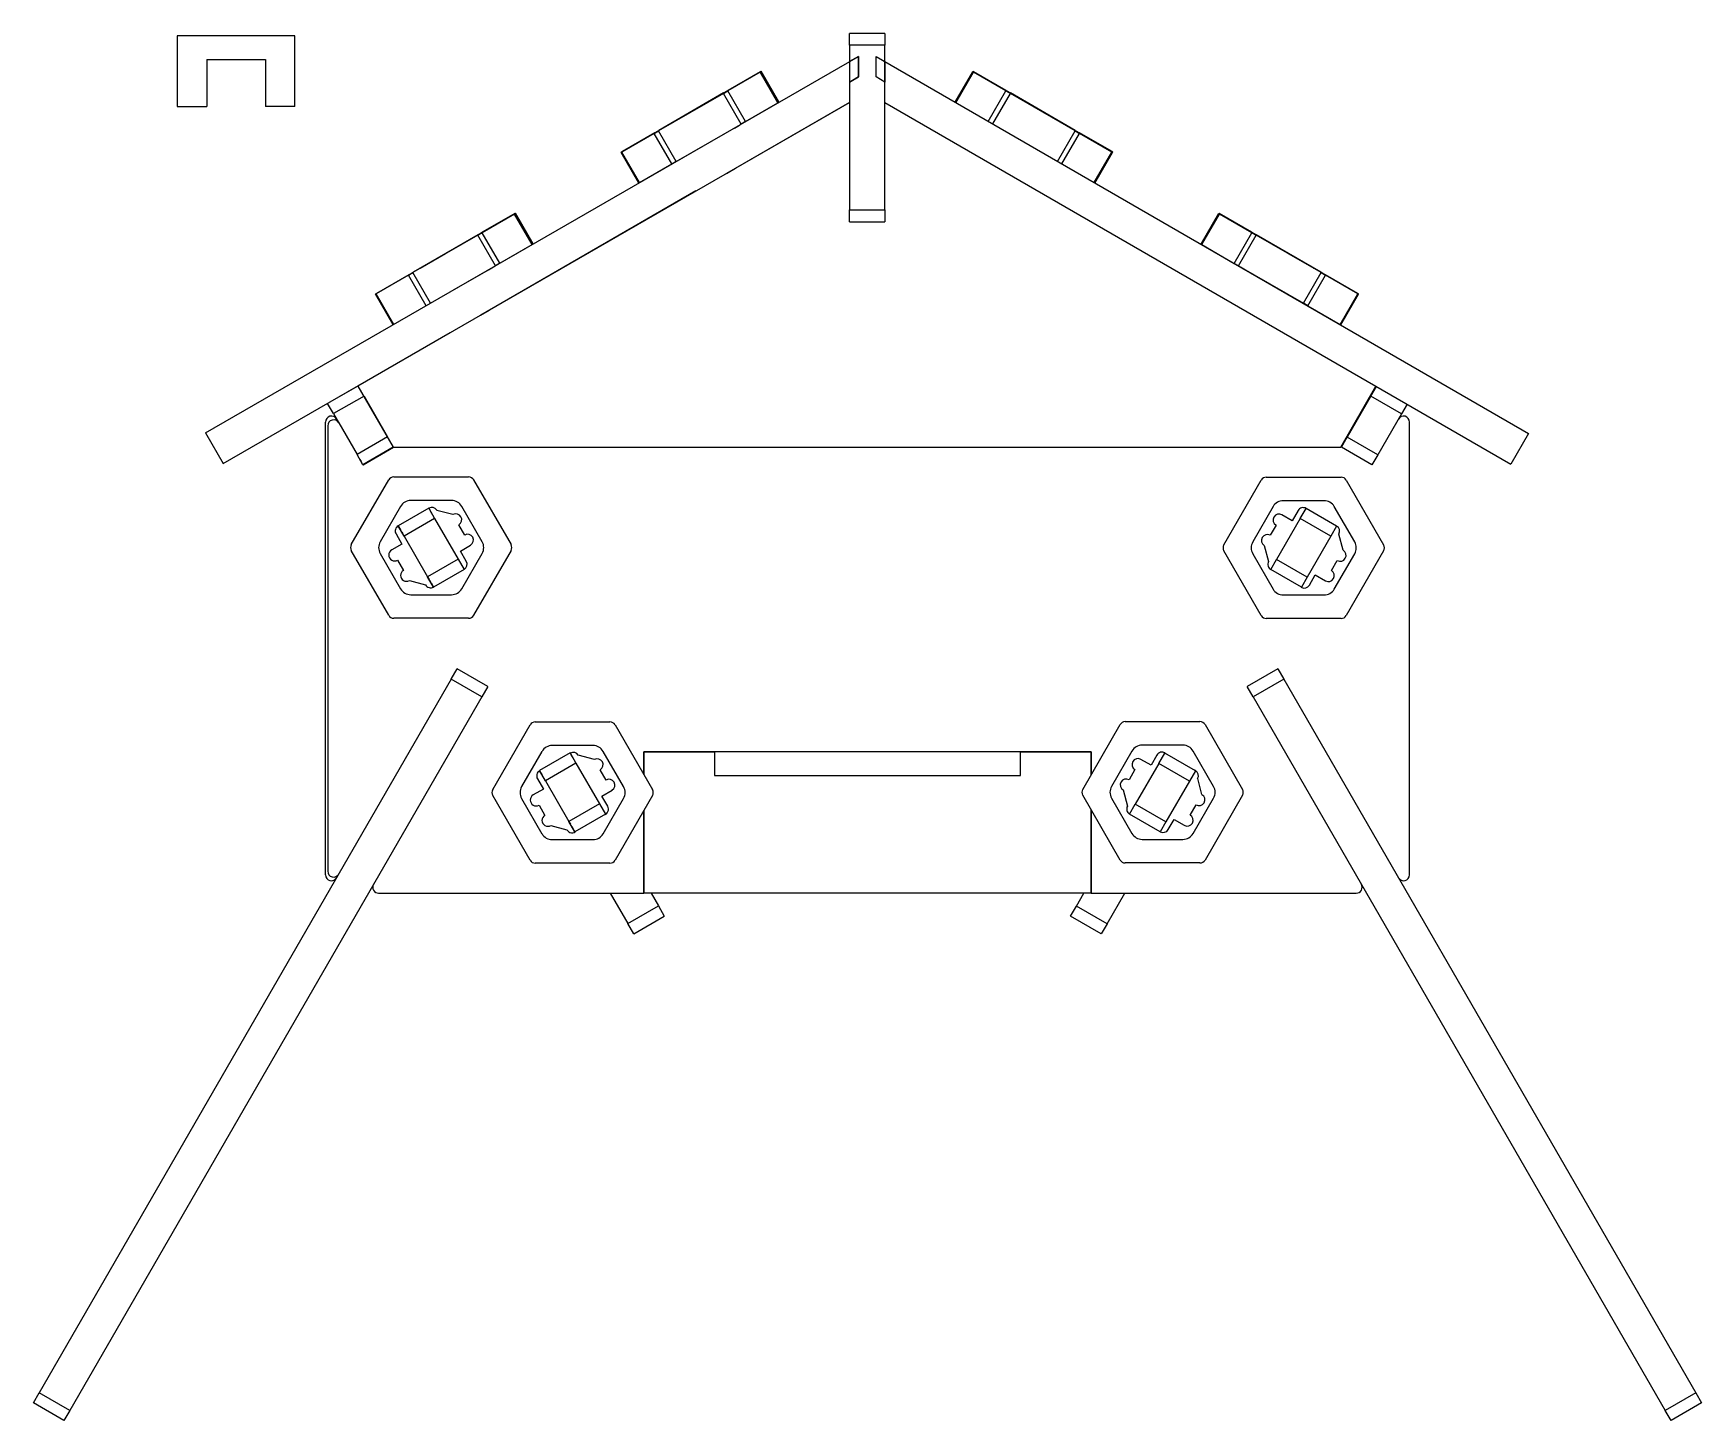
# Model space of a CAD drawing. Extents: x 0.9 to 36.4, y -21.9 to 7.6.
import ezdxf

# ---------------------------------------------------------------- set-up
doc = ezdxf.new("R2010")
doc.units = 0
doc.layers.get('0').update_dxf_attribs({"linetype": 'CONTINUOUS'})
doc.layers.add('OUTLINE', color=7, linetype='CONTINUOUS')

msp = doc.modelspace()

# ---------------------------------------------------------------- linework, layer by layer
at = {"color": 2}
for p, q in [((18.276, 7.305), (18.276, 7.555)), ((19.026, 7.555), (18.276, 7.555)), ((19.026, 7.555), (19.026, 7.305)), ((19.026, 7.305), (18.276, 7.305)), ((18.276, 7.305), (18.276, 3.805)), ((19.026, 3.805), (19.026, 7.305)), ((4.603, -0.93), (18.463, 7.063)), ((16.381, 6.741), (15.694, 6.344)), ((16.378, 6.73), (16.392, 6.739)), ((16.381, 6.741), (16.396, 6.749)), ((16.385, 6.734), (16.381, 6.741)), ((16.767, 6.089), (16.392, 6.739)), ((16.771, 6.099), (16.396, 6.749)), ((18.463, 7.063), (18.463, 6.63)), ((18.838, 6.629), (18.838, 7.063)), ((18.838, 7.063), (32.691, -0.944)), ((20.52, 6.091), (20.894, 6.739)), ((20.523, 6.099), (20.898, 6.749)), ((20.894, 6.739), (20.909, 6.73)), ((20.898, 6.749), (20.912, 6.741)), ((20.907, 6.731), (20.912, 6.741)), ((21.6, 6.344), (20.912, 6.741)), ((16.378, 6.73), (15.69, 6.333)), ((16.753, 6.081), (16.378, 6.73)), ((18.276, 6.522), (18.275, 6.089)), ((18.3, 6.535), (18.276, 6.522)), ((18.463, 6.63), (18.3, 6.535)), ((19.026, 6.521), (18.838, 6.629)), ((19.025, 6.089), (19.026, 6.521)), ((20.535, 6.082), (20.909, 6.73)), ((21.596, 6.333), (20.909, 6.73)), ((4.978, -1.58), (18.275, 6.089)), ((15.596, 6.279), (14.221, 5.485)), ((15.6, 6.289), (14.225, 5.496)), ((15.596, 6.279), (15.69, 6.333)), ((15.971, 5.63), (15.596, 6.279)), ((15.6, 6.289), (15.694, 6.344)), ((15.604, 6.283), (15.6, 6.289)), ((18.276, 6.089), (15.665, 4.583)), ((16.065, 5.684), (15.69, 6.333)), ((15.697, 6.337), (15.694, 6.344)), ((16.065, 5.684), (16.753, 6.081)), ((16.767, 6.089), (16.753, 6.081)), ((16.771, 6.099), (16.764, 6.095)), ((19.025, 6.089), (32.316, -1.593)), ((20.524, 6.098), (20.523, 6.099)), ((21.222, 5.685), (21.596, 6.333)), ((21.316, 5.631), (21.69, 6.279)), ((21.594, 6.334), (21.6, 6.344)), ((21.596, 6.333), (21.69, 6.279)), ((21.6, 6.344), (21.693, 6.289)), ((21.688, 6.28), (21.693, 6.289)), ((23.065, 5.485), (21.69, 6.279)), ((23.068, 5.496), (21.693, 6.289)), ((22.925, 5.57), (21.842, 6.195)), ((14.371, 5.58), (14.913, 5.893)), ((16.065, 5.684), (15.971, 5.63)), ((14.128, 5.431), (13.44, 5.034)), ((14.131, 5.441), (13.444, 5.045)), ((14.128, 5.431), (14.221, 5.485)), ((14.503, 4.782), (14.128, 5.431)), ((14.131, 5.441), (14.225, 5.496)), ((14.135, 5.435), (14.131, 5.441)), ((14.596, 4.836), (14.221, 5.485)), ((14.229, 5.489), (14.225, 5.496)), ((14.596, 4.836), (15.971, 5.63)), ((15.83, 5.548), (15.831, 5.545)), ((15.831, 5.545), (15.94, 5.608)), ((15.941, 5.612), (15.942, 5.609)), ((22.69, 4.837), (23.065, 5.485)), ((22.784, 4.782), (23.159, 5.431)), ((23.063, 5.486), (23.068, 5.496)), ((23.065, 5.485), (23.159, 5.431)), ((23.068, 5.496), (23.162, 5.441)), ((23.157, 5.432), (23.162, 5.441)), ((23.846, 5.034), (23.159, 5.431)), ((23.85, 5.045), (23.162, 5.441)), ((13.426, 5.026), (13.44, 5.034)), ((13.801, 4.376), (13.426, 5.026)), ((13.429, 5.036), (13.444, 5.045)), ((13.433, 5.03), (13.429, 5.036)), ((13.815, 4.385), (13.44, 5.034)), ((13.447, 5.038), (13.444, 5.045)), ((23.471, 4.385), (23.846, 5.034)), ((23.486, 4.377), (23.861, 5.026)), ((23.844, 5.035), (23.85, 5.045)), ((23.846, 5.034), (23.861, 5.026)), ((23.85, 5.045), (23.864, 5.036)), ((23.859, 5.027), (23.864, 5.036)), ((13.815, 4.385), (14.503, 4.782)), ((14.596, 4.836), (14.503, 4.782)), ((14.643, 4.86), (14.641, 4.862)), ((14.749, 4.921), (14.747, 4.923)), ((15.665, 4.583), (15.852, 4.691)), ((13.815, 4.385), (13.801, 4.376)), ((15.015, 4.208), (10.443, 1.572)), ((11.162, 3.719), (10.474, 3.322)), ((11.165, 3.729), (10.478, 3.332)), ((11.162, 3.719), (11.176, 3.727)), ((11.537, 3.069), (11.162, 3.719)), ((11.165, 3.729), (11.18, 3.738)), ((11.169, 3.723), (11.165, 3.729)), ((11.551, 3.078), (11.176, 3.727)), ((11.555, 3.088), (11.18, 3.738)), ((18.276, 3.555), (18.276, 3.805)), ((18.276, 3.805), (19.026, 3.805)), ((18.276, 3.555), (19.026, 3.555)), ((19.026, 3.805), (19.026, 3.555)), ((25.741, 3.078), (26.116, 3.727)), ((25.744, 3.088), (26.119, 3.737)), ((25.755, 3.069), (26.13, 3.719)), ((26.116, 3.727), (26.13, 3.719)), ((26.119, 3.737), (26.134, 3.729)), ((26.129, 3.72), (26.134, 3.729)), ((26.818, 3.322), (26.13, 3.719)), ((26.821, 3.332), (26.134, 3.729)), ((10.381, 3.268), (9.006, 2.474)), ((10.384, 3.278), (9.009, 2.484)), ((10.381, 3.268), (10.474, 3.322)), ((10.756, 2.618), (10.381, 3.268)), ((10.384, 3.278), (10.478, 3.332)), ((10.388, 3.272), (10.384, 3.278)), ((10.849, 2.673), (10.474, 3.322)), ((10.482, 3.326), (10.478, 3.332)), ((26.443, 2.672), (26.818, 3.322)), ((26.537, 2.618), (26.912, 3.268)), ((26.816, 3.323), (26.821, 3.332)), ((26.818, 3.322), (26.912, 3.268)), ((26.821, 3.332), (26.915, 3.278)), ((26.91, 3.269), (26.915, 3.278)), ((28.287, 2.474), (26.912, 3.268)), ((28.29, 2.484), (26.915, 3.278)), ((9.156, 2.569), (9.697, 2.881)), ((10.849, 2.673), (11.537, 3.069)), ((11.551, 3.078), (11.537, 3.069)), ((11.555, 3.088), (11.548, 3.084)), ((25.755, 3.069), (25.741, 3.078)), ((25.746, 3.087), (25.744, 3.088)), ((25.755, 3.069), (26.443, 2.672)), ((28.14, 2.559), (27.599, 2.871)), ((8.915, 2.43), (9.009, 2.484)), ((9.013, 2.478), (9.009, 2.484)), ((9.881, 2.113), (10.756, 2.618)), ((10.61, 2.534), (10.718, 2.596)), ((10.849, 2.673), (10.756, 2.618)), ((26.537, 2.618), (26.443, 2.672)), ((26.537, 2.618), (27.912, 1.824)), ((26.571, 2.594), (26.573, 2.597)), ((26.574, 2.596), (26.572, 2.593)), ((26.574, 2.596), (26.683, 2.534)), ((28.285, 2.475), (28.29, 2.484)), ((28.29, 2.484), (28.384, 2.43)), ((8.912, 2.42), (8.224, 2.023)), ((8.915, 2.43), (8.228, 2.033)), ((8.912, 2.42), (9.006, 2.474)), ((9.287, 1.771), (8.912, 2.42)), ((8.919, 2.424), (8.915, 2.43)), ((9.381, 1.825), (9.006, 2.474)), ((27.912, 1.824), (28.287, 2.474)), ((28.005, 1.77), (28.38, 2.42)), ((28.287, 2.474), (28.38, 2.42)), ((28.379, 2.421), (28.384, 2.43)), ((29.068, 2.023), (28.38, 2.42)), ((29.071, 2.033), (28.384, 2.43)), ((8.21, 2.015), (8.224, 2.023)), ((8.585, 1.366), (8.21, 2.015)), ((8.213, 2.025), (8.228, 2.033)), ((8.217, 2.019), (8.213, 2.025)), ((8.599, 1.374), (8.224, 2.023)), ((8.232, 2.027), (8.228, 2.033)), ((27.871, 1.842), (27.874, 1.846)), ((28.005, 1.77), (27.912, 1.824)), ((28.693, 1.373), (29.068, 2.023)), ((28.707, 1.365), (29.082, 2.015)), ((29.066, 2.024), (29.071, 2.033)), ((29.068, 2.023), (29.082, 2.015)), ((29.071, 2.033), (29.086, 2.025)), ((29.081, 2.016), (29.086, 2.025)), ((10.443, 1.572), (10.631, 1.68)), ((28.005, 1.77), (28.693, 1.373)), ((9.794, 1.197), (7.832, 0.066)), ((28.707, 1.365), (28.693, 1.373)), ((7.832, 0.066), (7.192, -0.304)), ((7.832, 0.066), (8.582, -1.233)), ((28.707, -1.233), (29.454, 0.061)), ((29.344, -0.151), (29.463, 0.055)), ((29.454, 0.061), (29.377, -0.074)), ((7.317, -0.52), (7.192, -0.304)), ((7.966, -0.145), (7.317, -0.52)), ((7.966, -0.145), (8.466, -1.011)), ((29.344, -0.151), (28.844, -1.017)), ((29.994, -0.526), (29.344, -0.151)), ((30.113, -0.32), (29.994, -0.526)), ((7.15, -10.313), (7.15, -0.697)), ((7.317, -0.52), (7.817, -1.386)), ((7.383, -0.635), (7.428, -0.713)), ((29.994, -0.526), (29.494, -1.392)), ((30.164, -10.313), (30.164, -0.697)), ((4.603, -0.93), (4.978, -1.58)), ((7.195, -0.776), (7.195, -10.235)), ((7.428, -0.713), (7.817, -1.386)), ((8.466, -1.011), (7.817, -1.386)), ((28.719, -1.233), (28.844, -1.017)), ((29.494, -1.392), (28.844, -1.017)), ((32.691, -0.944), (32.316, -1.593)), ((7.942, -1.603), (7.817, -1.386)), ((7.833, -1.415), (7.865, -1.469)), ((8.583, -1.233), (7.942, -1.603)), ((7.945, -1.608), (8.594, -1.233)), ((8.582, -1.233), (28.707, -1.233)), ((29.369, -1.608), (28.719, -1.233)), ((29.494, -1.392), (29.369, -1.608)), ((7.879, -1.495), (7.905, -1.539)), ((7.916, -1.558), (7.925, -1.574)), ((7.938, -1.595), (7.941, -1.601)), ((7.942, -1.603), (7.945, -1.608)), ((7.696, -3.301), (8.49, -1.926)), ((8.598, -1.864), (10.186, -1.864)), ((10.294, -1.926), (11.088, -3.301)), ((26.223, -3.307), (27.017, -1.932)), ((27.125, -1.869), (28.713, -1.869)), ((28.821, -1.932), (29.615, -3.307)), ((9.825, -2.364), (8.959, -2.364)), ((28.352, -2.369), (27.486, -2.369)), ((8.742, -2.489), (8.309, -3.239)), ((9.341, -2.527), (8.692, -2.902)), ((9.466, -2.743), (8.817, -3.118)), ((9.341, -2.527), (9.466, -2.743)), ((9.404, -2.635), (9.39, -2.612)), ((9.466, -2.743), (9.966, -3.609)), ((9.854, -2.664), (9.512, -2.573)), ((10.474, -3.239), (10.041, -2.489)), ((27.27, -2.494), (26.837, -3.244)), ((27.844, -2.749), (27.344, -3.615)), ((27.674, -2.794), (27.457, -2.669)), ((27.799, -2.578), (27.674, -2.794)), ((27.844, -2.749), (27.969, -2.532)), ((28.494, -3.124), (27.844, -2.749)), ((28.619, -2.907), (27.969, -2.532)), ((29.002, -3.244), (28.569, -2.494)), ((8.646, -3.073), (8.771, -3.289)), ((8.817, -3.118), (8.692, -2.902)), ((8.695, -2.907), (8.696, -2.909)), ((8.701, -2.918), (8.741, -2.987)), ((8.769, -3.036), (8.781, -3.056)), ((8.784, -3.061), (8.785, -3.062)), ((8.817, -3.118), (9.317, -3.984)), ((10.104, -3.097), (9.979, -2.881)), ((27.332, -2.886), (27.207, -3.102)), ((28.494, -3.124), (27.994, -3.99)), ((28.619, -2.907), (28.494, -3.124)), ((28.756, -3.419), (28.665, -3.078)), ((8.49, -4.801), (7.696, -3.426)), ((8.309, -3.489), (8.742, -4.239)), ((8.771, -3.289), (8.555, -3.414)), ((10.012, -3.439), (10.229, -3.314)), ((10.137, -3.655), (10.012, -3.439)), ((10.041, -4.239), (10.474, -3.489)), ((11.088, -3.426), (10.294, -4.801)), ((27.017, -4.807), (26.223, -3.432)), ((26.837, -3.494), (27.27, -4.244)), ((27.082, -3.319), (27.174, -3.66)), ((28.569, -4.244), (29.002, -3.494)), ((29.615, -3.432), (28.821, -4.807)), ((8.68, -3.631), (8.805, -3.847)), ((9.966, -3.609), (9.317, -3.984)), ((10.091, -3.826), (9.442, -4.201)), ((9.966, -3.609), (10.091, -3.826)), ((10.043, -3.741), (10.029, -3.718)), ((27.219, -3.831), (27.344, -3.615)), ((27.869, -4.206), (27.219, -3.831)), ((27.994, -3.99), (27.344, -3.615)), ((28.506, -3.852), (28.631, -3.636)), ((8.93, -4.064), (9.271, -4.155)), ((9.442, -4.201), (9.317, -3.984)), ((9.317, -3.984), (9.349, -4.041)), ((9.366, -4.07), (9.379, -4.093)), ((9.393, -4.116), (9.416, -4.156)), ((9.425, -4.172), (9.442, -4.201)), ((27.994, -3.99), (27.869, -4.206)), ((28.04, -4.16), (28.165, -3.944)), ((28.165, -3.944), (28.381, -4.069)), ((8.959, -4.364), (9.825, -4.364)), ((27.486, -4.369), (28.352, -4.369)), ((10.186, -4.864), (8.598, -4.864)), ((28.713, -4.869), (27.125, -4.869)), ((9.82, -6.155), (9.945, -5.938)), ((10.594, -6.313), (9.945, -5.938)), ((27.369, -5.938), (26.719, -6.313)), ((27.369, -5.938), (27.494, -6.155)), ((9.82, -6.155), (1.07, -21.31)), ((10.469, -6.53), (9.82, -6.155)), ((10.594, -6.313), (10.469, -6.53)), ((26.844, -6.53), (26.719, -6.313)), ((27.494, -6.155), (26.844, -6.53)), ((27.494, -6.155), (36.244, -21.31)), ((10.469, -6.53), (1.719, -21.685)), ((26.844, -6.53), (35.594, -21.685)), ((11.601, -7.065), (13.188, -7.065)), ((24.128, -7.06), (25.716, -7.06)), ((10.699, -8.503), (11.493, -7.128)), ((13.297, -7.128), (14.091, -8.503)), ((23.226, -8.498), (24.02, -7.123)), ((25.824, -7.123), (26.618, -8.498)), ((11.745, -7.69), (11.312, -8.44)), ((12.341, -7.723), (11.692, -8.098)), ((12.828, -7.565), (11.962, -7.565)), ((12.341, -7.723), (12.466, -7.94)), ((12.39, -7.808), (12.358, -7.752)), ((12.857, -7.865), (12.515, -7.774)), ((13.477, -8.44), (13.044, -7.69)), ((13.907, -7.701), (15.407, -7.701)), ((13.907, -8.185), (13.907, -7.701)), ((13.907, -7.701), (13.907, -8.185)), ((15.407, -7.701), (13.907, -7.701)), ((15.407, -7.701), (15.407, -8.201)), ((21.907, -7.701), (15.407, -7.701)), ((21.907, -8.201), (21.907, -7.701)), ((21.907, -7.701), (23.407, -7.701)), ((23.407, -7.701), (21.907, -7.701)), ((23.407, -7.701), (23.407, -8.184)), ((23.407, -8.184), (23.407, -7.701)), ((24.273, -7.685), (23.84, -8.435)), ((25.355, -7.56), (24.489, -7.56)), ((24.802, -7.769), (24.677, -7.985)), ((24.844, -7.945), (24.969, -7.728)), ((25.619, -8.103), (24.969, -7.728)), ((26.005, -8.435), (25.572, -7.685)), ((11.817, -8.315), (11.692, -8.098)), ((11.701, -8.115), (11.741, -8.183)), ((12.466, -7.94), (11.817, -8.315)), ((12.404, -7.831), (12.39, -7.808)), ((12.466, -7.94), (12.966, -8.806)), ((13.107, -8.299), (12.982, -8.082)), ((24.335, -8.077), (24.21, -8.293)), ((24.844, -7.945), (24.344, -8.811)), ((24.677, -7.985), (24.46, -7.86)), ((25.494, -8.32), (24.844, -7.945)), ((25.619, -8.103), (25.494, -8.32)), ((11.774, -8.49), (11.558, -8.615)), ((11.649, -8.274), (11.774, -8.49)), ((11.773, -8.238), (11.781, -8.252)), ((11.784, -8.257), (11.785, -8.26)), ((11.786, -8.26), (11.801, -8.286)), ((11.817, -8.315), (12.317, -9.181)), ((15.407, -8.201), (21.907, -8.201)), ((25.494, -8.32), (24.994, -9.186)), ((25.759, -8.61), (25.668, -8.269)), ((11.493, -10.003), (10.699, -8.628)), ((11.312, -8.69), (11.745, -9.44)), ((11.683, -8.832), (11.808, -9.049)), ((12.966, -8.806), (12.317, -9.181)), ((12.966, -8.806), (13.091, -9.022)), ((13.015, -8.64), (13.232, -8.515)), ((13.14, -8.857), (13.015, -8.64)), ((13.044, -9.44), (13.477, -8.69)), ((14.091, -8.628), (13.297, -10.003)), ((24.02, -9.998), (23.226, -8.623)), ((23.84, -8.685), (24.273, -9.435)), ((24.085, -8.51), (24.177, -8.851)), ((24.219, -9.027), (24.344, -8.811)), ((24.994, -9.186), (24.344, -8.811)), ((25.509, -9.043), (25.634, -8.827)), ((25.572, -9.435), (26.005, -8.685)), ((26.618, -8.623), (25.824, -9.998)), ((12.442, -9.397), (12.317, -9.181)), ((12.317, -9.181), (12.348, -9.235)), ((13.091, -9.022), (12.442, -9.397)), ((13.094, -9.027), (13.091, -9.022)), ((13.907, -10.701), (13.907, -8.946)), ((13.907, -8.946), (13.907, -9.576)), ((23.407, -8.936), (23.407, -10.701)), ((23.407, -9.576), (23.407, -8.936)), ((24.869, -9.402), (24.219, -9.027)), ((24.994, -9.186), (24.869, -9.402)), ((25.043, -9.351), (25.168, -9.135)), ((25.168, -9.135), (25.384, -9.26)), ((11.933, -9.265), (12.274, -9.357)), ((12.349, -9.236), (12.349, -9.237)), ((12.366, -9.266), (12.373, -9.277)), ((12.379, -9.289), (12.405, -9.334)), ((12.425, -9.368), (12.432, -9.381)), ((12.438, -9.39), (12.445, -9.402)), ((12.442, -9.397), (12.445, -9.402)), ((24.489, -9.56), (25.355, -9.56)), ((11.962, -9.565), (12.828, -9.565)), ((13.907, -9.576), (13.907, -10.326)), ((23.407, -10.326), (23.407, -9.576)), ((13.188, -10.065), (11.601, -10.065)), ((25.716, -10.06), (24.128, -10.06)), ((13.907, -10.326), (13.907, -10.701)), ((23.407, -10.701), (23.407, -10.326)), ((8.277, -10.701), (13.195, -10.701)), ((13.195, -10.701), (13.567, -11.346)), ((13.195, -10.701), (13.907, -10.701)), ((13.567, -11.346), (14.216, -10.971)), ((23.407, -10.701), (13.907, -10.701)), ((14.061, -10.701), (14.216, -10.971)), ((14.216, -10.971), (14.341, -11.187)), ((22.969, -11.192), (23.094, -10.976)), ((23.094, -10.976), (23.253, -10.701)), ((23.744, -11.351), (23.094, -10.976)), ((23.407, -10.701), (24.119, -10.701)), ((23.744, -11.351), (24.119, -10.701)), ((24.119, -10.701), (29.036, -10.701)), ((13.692, -11.562), (14.341, -11.187)), ((23.619, -11.567), (22.969, -11.192)), ((13.692, -11.562), (13.567, -11.346)), ((23.744, -11.351), (23.619, -11.567)), ((0.945, -21.527), (1.07, -21.31)), ((1.594, -21.902), (0.945, -21.527)), ((1.719, -21.685), (1.07, -21.31)), ((36.244, -21.31), (35.594, -21.685)), ((36.369, -21.527), (35.719, -21.902)), ((36.244, -21.31), (36.369, -21.527)), ((1.719, -21.685), (1.594, -21.902)), ((35.719, -21.902), (35.594, -21.685))]:
    msp.add_line(p, q, dxfattribs=at)
for centre, radius, start, end in [((21.779, 6.086), 0.125, 60.0276, 71.1126), ((14.434, 5.472), 0.125, 119.9724, 122.0997), ((22.862, 5.462), 0.125, 47.4653, 60.0276), ((9.218, 2.461), 0.125, 119.9724, 122.0997), ((28.078, 2.451), 0.125, 57.9003, 60.0276), ((29.253, -0.059), 0.125, 330, 353.4502), ((7.275, -0.697), 0.125, 30, 180), ((7.32, -0.776), 0.125, 30, 180), ((30.039, -0.697), 0.125, 0, 150), ((8.598, -1.989), 0.125, 90, 150), ((10.186, -1.989), 0.125, 30, 90), ((27.125, -1.994), 0.125, 90, 150), ((28.713, -1.994), 0.125, 30, 90), ((8.959, -2.614), 0.25, 90, 150), ((9.825, -2.614), 0.25, 30, 90), ((27.486, -2.619), 0.25, 90, 150), ((28.352, -2.619), 0.25, 30, 90), ((9.404, -2.635), 0.125, 30, 119.979), ((9.916, -2.772), 0.125, 300, 120), ((27.395, -2.778), 0.125, 60, 240), ((27.907, -2.64), 0.125, 60, 150), ((8.754, -3.01), 0.125, 120, 210), ((10.166, -3.205), 0.125, 300, 120), ((27.145, -3.211), 0.125, 60, 240), ((28.556, -3.015), 0.125, 330, 59.9991), ((7.804, -3.364), 0.125, 150, 210), ((8.526, -3.364), 0.25, 150, 210), ((8.617, -3.522), 0.125, 120, 300), ((10.258, -3.364), 0.25, 330, 30), ((10.979, -3.364), 0.125, 330, 30), ((26.331, -3.369), 0.125, 150, 210), ((27.053, -3.369), 0.25, 150, 210), ((28.694, -3.528), 0.125, 240, 60), ((28.785, -3.369), 0.25, 330, 30), ((29.507, -3.369), 0.125, 330, 30), ((8.867, -3.955), 0.125, 120, 300), ((10.029, -3.718), 0.125, 300, 30), ((27.282, -3.723), 0.125, 150, 240.021), ((28.444, -3.961), 0.125, 240, 60), ((8.959, -4.114), 0.25, 210, 270), ((9.379, -4.093), 0.125, 210, 300.021), ((9.825, -4.114), 0.25, 270, 330), ((27.486, -4.119), 0.25, 210, 270), ((27.931, -4.098), 0.125, 240, 330), ((28.352, -4.119), 0.25, 270, 330), ((8.598, -4.739), 0.125, 210, 270), ((10.186, -4.739), 0.125, 270, 330), ((27.125, -4.744), 0.125, 210, 270), ((28.713, -4.744), 0.125, 270, 330), ((11.601, -7.19), 0.125, 90, 150), ((13.188, -7.19), 0.125, 30, 90), ((24.128, -7.185), 0.125, 90, 150), ((25.716, -7.185), 0.125, 30, 90), ((11.962, -7.815), 0.25, 90, 150), ((12.407, -7.836), 0.125, 30, 120), ((12.828, -7.815), 0.25, 30, 90), ((24.489, -7.81), 0.25, 90, 150), ((24.91, -7.831), 0.125, 60, 150), ((24.91, -7.831), 0.125, 42.5973, 60), ((25.355, -7.81), 0.25, 30, 90), ((11.757, -8.211), 0.125, 120, 210), ((12.919, -7.974), 0.125, 300, 120), ((24.398, -7.969), 0.125, 60, 240), ((25.559, -8.206), 0.125, 60, 77.4027), ((25.559, -8.206), 0.125, 330, 60), ((11.529, -8.565), 0.25, 150, 210), ((13.169, -8.407), 0.125, 300, 120), ((13.261, -8.565), 0.25, 330, 30), ((23.334, -8.56), 0.125, 150, 210), ((24.056, -8.56), 0.25, 150, 210), ((24.148, -8.402), 0.125, 60, 240), ((25.788, -8.56), 0.25, 330, 30), ((26.51, -8.56), 0.125, 330, 30), ((10.807, -8.565), 0.125, 150, 210), ((11.62, -8.724), 0.125, 120, 300), ((13.982, -8.565), 0.125, 330, 30), ((24.285, -8.914), 0.125, 150, 240.021), ((25.697, -8.719), 0.125, 240, 60), ((11.87, -9.157), 0.125, 120, 300), ((13.032, -8.919), 0.125, 282.5973, 30), ((25.447, -9.152), 0.125, 240, 60), ((11.962, -9.315), 0.25, 210, 270), ((12.382, -9.294), 0.125, 210, 317.4027), ((12.828, -9.315), 0.25, 270, 330), ((24.489, -9.31), 0.25, 210, 270), ((24.934, -9.289), 0.125, 240.021, 330), ((25.355, -9.31), 0.25, 270, 330), ((7.32, -10.235), 0.125, 180, 330), ((11.601, -9.94), 0.125, 210, 270), ((13.188, -9.94), 0.125, 270, 330), ((24.128, -9.935), 0.125, 210, 270), ((25.716, -9.935), 0.125, 270, 330), ((7.275, -10.313), 0.125, 180, 330), ((8.277, -10.576), 0.125, 150, 270), ((29.036, -10.576), 0.125, 270, 30), ((30.039, -10.313), 0.125, 210, 360)]:
    msp.add_arc(centre, radius, start, end, dxfattribs=at)
at = {"layer": 'OUTLINE'}
for p, q in [((4, 7.5), (4, 6)), ((6.5, 7.5), (4, 7.5)), ((6.5, 6), (6.5, 7.5)), ((4.625, 7), (5.875, 7)), ((4.625, 7), (4.625, 6)), ((5.875, 7), (5.875, 6)), ((4, 6), (4.625, 6)), ((6.5, 6), (5.875, 6))]:
    msp.add_line(p, q, dxfattribs=at)
for points in [[(18.276, 6.955), (18.276, 6.522), (18.463, 6.63), (18.463, 7.063), (18.276, 6.955)], [(19.026, 6.955), (19.026, 6.522), (18.838, 6.63), (18.838, 7.063), (19.026, 6.955)]]:
    msp.add_lwpolyline(points, dxfattribs=at)

doc.saveas('drawing.dxf')
